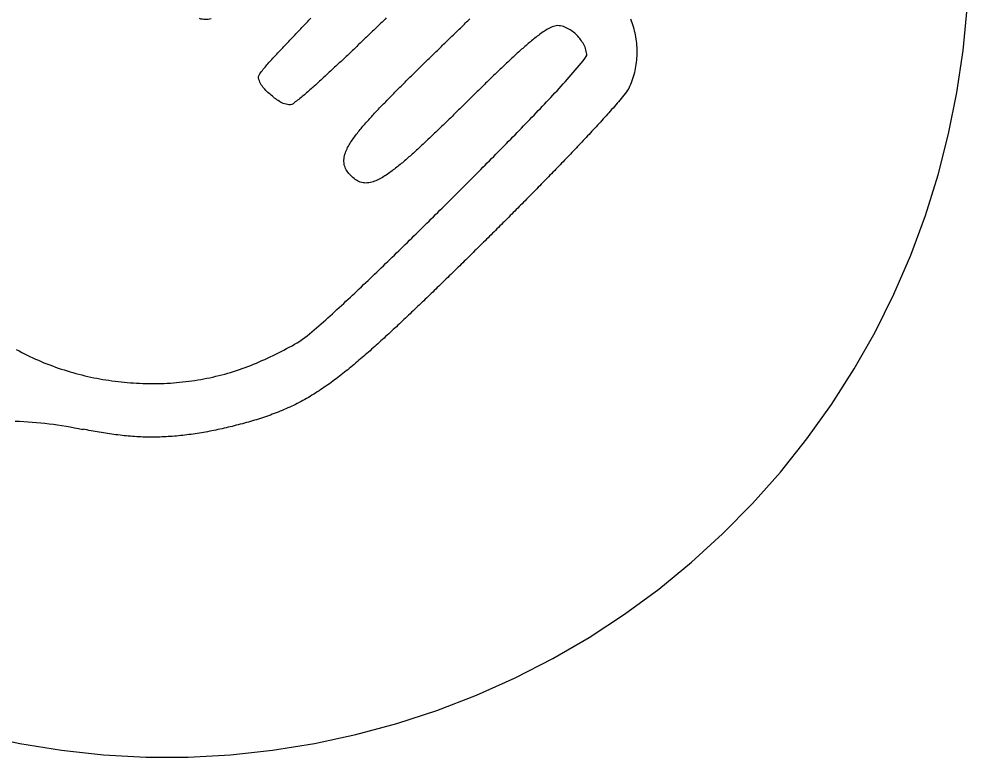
# Model space of a CAD drawing. Extents: x 94.2 to 110.9, y 183.9 to 225.2.
# Drawn here: x 106.144 to 110.875, y 183.947 to 187.63 of the extents above; entities that cross this region are included whole.
import ezdxf

# ---------------------------------------------------------------- set-up
doc = ezdxf.new("R2010")
doc.units = 0
doc.layers.add('CALQUE_1', color=7, linetype='CONTINUOUS')

msp = doc.modelspace()

# ---------------------------------------------------------------- linework, layer by layer
at = {"layer": 'CALQUE_1', "color": 7}
for points in [[(105.9413, 184.0587), (106.1479, 184.0143), (106.3565, 183.9808), (106.5666, 183.9583), (106.7775, 183.947), (106.9887, 183.947), (107.1996, 183.9583), (107.4096, 183.9808), (107.6182, 184.0144), (107.8248, 184.0588), (108.0288, 184.1138), (108.2296, 184.1795), (108.4266, 184.2555), (108.6194, 184.3417), (108.8072, 184.438), (108.9896, 184.5442), (109.166, 184.66), (109.336, 184.785), (109.4992, 184.9189), (109.6552, 185.0611), (109.8035, 185.2113), (109.9438, 185.3691), (110.0756, 185.5341), (110.1984, 185.7058), (110.312, 185.8838), (110.4158, 186.0678), (110.5097, 186.2571), (110.5934, 186.4512), (110.6669, 186.6495), (110.7299, 186.8513), (110.7824, 187.0561), (110.8241, 187.2632), (110.8549, 187.4721), (110.8746, 187.6821)], [(109.1946, 187.6311), (109.1986, 187.6213), (109.2023, 187.6115), (109.2057, 187.6015), (109.2089, 187.5915), (109.2118, 187.5813), (109.2145, 187.5712), (109.2169, 187.5609), (109.2191, 187.5506), (109.221, 187.5402), (109.2226, 187.5298), (109.224, 187.5193), (109.2252, 187.5088), (109.226, 187.4983), (109.2267, 187.4878), (109.2271, 187.4772), (109.2272, 187.4666), (109.2271, 187.4561), (109.2267, 187.4455), (109.226, 187.435), (109.2252, 187.4244), (109.224, 187.4139), (109.2226, 187.4034), (109.221, 187.393), (109.2191, 187.3826), (109.217, 187.3723), (109.2146, 187.362), (109.212, 187.3518), (109.2091, 187.3417), (109.206, 187.3316), (109.2026, 187.3217), (109.199, 187.3118), (109.1952, 187.3021), (109.1911, 187.2924), (109.1866, 187.2829), (109.1812, 187.2741), (109.175, 187.2656), (109.1686, 187.2573), (109.1622, 187.2491), (109.1556, 187.241), (109.149, 187.2329), (109.1423, 187.2249), (109.1356, 187.2169), (109.1288, 187.2089), (109.1219, 187.201), (109.1151, 187.1932), (109.1082, 187.1853), (109.1012, 187.1775), (109.0943, 187.1697), (109.0873, 187.1619), (109.0804, 187.1541), (109.0734, 187.1463), (109.0664, 187.1385), (109.0594, 187.1308), (109.0523, 187.1231), (109.0453, 187.1153), (109.0382, 187.1076), (109.0312, 187.0999), (109.0241, 187.0922), (109.017, 187.0846), (109.0099, 187.0769), (109.0028, 187.0692), (108.9957, 187.0616), (108.9885, 187.0539), (108.9814, 187.0463), (108.9743, 187.0387), (108.9671, 187.0311), (108.9599, 187.0235), (108.9528, 187.0159), (108.9456, 187.0083), (108.9384, 187.0007), (108.9312, 186.9931), (108.924, 186.9855), (108.9168, 186.978), (108.9096, 186.9704), (108.9024, 186.9628), (108.8952, 186.9553), (108.8879, 186.9477), (108.8807, 186.9402), (108.8735, 186.9326), (108.8662, 186.9251), (108.859, 186.9176), (108.8517, 186.91), (108.8445, 186.9025), (108.8372, 186.895), (108.83, 186.8875), (108.8227, 186.88), (108.8154, 186.8725), (108.8081, 186.865), (108.8009, 186.8575), (108.7936, 186.85), (108.7863, 186.8425), (108.779, 186.835), (108.7717, 186.8275), (108.7644, 186.82), (108.7571, 186.8125), (108.7498, 186.8051), (108.7425, 186.7976), (108.7352, 186.7901), (108.7279, 186.7827), (108.7206, 186.7752), (108.7133, 186.7677), (108.7059, 186.7603), (108.6986, 186.7528), (108.6913, 186.7454), (108.6839, 186.7379), (108.6766, 186.7305), (108.6693, 186.7231), (108.6619, 186.7156), (108.6546, 186.7082), (108.6472, 186.7008), (108.6399, 186.6934), (108.6325, 186.6859), (108.6251, 186.6785), (108.6178, 186.6711), (108.6104, 186.6637), (108.603, 186.6563), (108.5956, 186.6489), (108.5883, 186.6415), (108.5809, 186.6341), (108.5735, 186.6267), (108.5661, 186.6193), (108.5587, 186.6119), (108.5513, 186.6046), (108.5439, 186.5972), (108.5365, 186.5898), (108.5291, 186.5824), (108.5217, 186.5751), (108.5143, 186.5677), (108.5069, 186.5603), (108.4994, 186.553), (108.492, 186.5456), (108.4846, 186.5382), (108.4772, 186.5309), (108.4698, 186.5235), (108.4623, 186.5162), (108.4549, 186.5088), (108.4475, 186.5015), (108.4401, 186.4941), (108.4326, 186.4868), (108.4252, 186.4794), (108.4178, 186.4721), (108.4103, 186.4647), (108.4029, 186.4574), (108.3954, 186.4501), (108.388, 186.4427), (108.3806, 186.4354), (108.3731, 186.4281), (108.3657, 186.4207), (108.3582, 186.4134), (108.3508, 186.4061), (108.3433, 186.3987), (108.3358, 186.3914), (108.3284, 186.3841), (108.3209, 186.3768), (108.3134, 186.3695), (108.306, 186.3622), (108.2985, 186.3549), (108.291, 186.3476), (108.2836, 186.3403), (108.2761, 186.333), (108.2686, 186.3257), (108.2611, 186.3184), (108.2536, 186.3111), (108.2461, 186.3038), (108.2386, 186.2965), (108.2311, 186.2892), (108.2236, 186.282), (108.2161, 186.2747), (108.2086, 186.2674), (108.2011, 186.2602), (108.1936, 186.2529), (108.1861, 186.2456), (108.1785, 186.2384), (108.171, 186.2311), (108.1635, 186.2239), (108.156, 186.2166), (108.1484, 186.2094), (108.1409, 186.2022), (108.1333, 186.1949), (108.1258, 186.1877), (108.1182, 186.1805), (108.1107, 186.1733), (108.1031, 186.1661), (108.0955, 186.1589), (108.088, 186.1517), (108.0804, 186.1445), (108.0728, 186.1373), (108.0652, 186.1301), (108.0576, 186.1229), (108.05, 186.1158), (108.0424, 186.1086), (108.0348, 186.1014), (108.0271, 186.0943), (108.0195, 186.0872), (108.0118, 186.0801), (108.0042, 186.0729), (107.9965, 186.0658), (107.9888, 186.0588), (107.9811, 186.0517), (107.9734, 186.0446), (107.9657, 186.0376), (107.958, 186.0305), (107.9503, 186.0235), (107.9425, 186.0165), (107.9348, 186.0095), (107.927, 186.0025), (107.9192, 185.9955), (107.9114, 185.9886), (107.9036, 185.9816), (107.8958, 185.9747), (107.8879, 185.9678), (107.8801, 185.9609), (107.8722, 185.954), (107.8643, 185.9471), (107.8564, 185.9403), (107.8485, 185.9335), (107.8405, 185.9267), (107.8326, 185.9199), (107.8246, 185.9132), (107.8166, 185.9065), (107.8085, 185.8998), (107.8005, 185.8931), (107.7924, 185.8865), (107.7843, 185.8799), (107.7761, 185.8734), (107.768, 185.8668), (107.7597, 185.8604), (107.7515, 185.8539), (107.7432, 185.8475), (107.735, 185.8412), (107.7266, 185.8348), (107.7183, 185.8286), (107.7098, 185.8223), (107.7014, 185.8162), (107.6929, 185.81), (107.6844, 185.8039), (107.6758, 185.7979), (107.6673, 185.792), (107.6586, 185.786), (107.6499, 185.7802), (107.6412, 185.7744), (107.6324, 185.7687), (107.6236, 185.7631), (107.6148, 185.7575), (107.6059, 185.752), (107.5969, 185.7466), (107.5879, 185.7413), (107.5789, 185.736), (107.5698, 185.7309), (107.5606, 185.7258), (107.5514, 185.7208), (107.5422, 185.716), (107.5329, 185.7112), (107.5236, 185.7065), (107.5142, 185.7019), (107.5047, 185.6974), (107.4952, 185.693), (107.4857, 185.6887), (107.4761, 185.6845), (107.4665, 185.6804), (107.4569, 185.6763), (107.4472, 185.6724), (107.4375, 185.6685), (107.4277, 185.6647), (107.418, 185.6609), (107.4082, 185.6573), (107.3983, 185.6537), (107.3885, 185.6501), (107.3786, 185.6467), (107.3687, 185.6433), (107.3588, 185.64), (107.3489, 185.6367), (107.3389, 185.6336), (107.3289, 185.6304), (107.3189, 185.6274), (107.3089, 185.6244), (107.2989, 185.6214), (107.2889, 185.6185), (107.2788, 185.6157), (107.2687, 185.6129), (107.2586, 185.6101), (107.2485, 185.6074), (107.2384, 185.6048), (107.2283, 185.6022), (107.2182, 185.5996), (107.208, 185.5971), (107.1978, 185.5947), (107.1877, 185.5922), (107.1775, 185.5899), (107.1673, 185.5875), (107.1571, 185.5852), (107.1469, 185.583), (107.1366, 185.5808), (107.1264, 185.5786), (107.1162, 185.5765), (107.1059, 185.5745), (107.0956, 185.5725), (107.0854, 185.5705), (107.0751, 185.5687), (107.0648, 185.5668), (107.0545, 185.5651), (107.0442, 185.5634), (107.0338, 185.5617), (107.0235, 185.5601), (107.0132, 185.5586), (107.0028, 185.5571), (106.9924, 185.5558), (106.9821, 185.5544), (106.9717, 185.5532), (106.9613, 185.552), (106.9509, 185.5509), (106.9405, 185.5498), (106.93, 185.5489), (106.9196, 185.548), (106.9092, 185.5471), (106.8987, 185.5464), (106.8883, 185.5457), (106.8778, 185.5451), (106.8674, 185.5446), (106.8569, 185.5442), (106.8464, 185.5438), (106.836, 185.5436), (106.8255, 185.5434), (106.815, 185.5432), (106.8046, 185.5432), (106.7941, 185.5433), (106.7836, 185.5434), (106.7732, 185.5436), (106.7627, 185.5439), (106.7523, 185.5443), (106.7418, 185.5448), (106.7314, 185.5453), (106.721, 185.546), (106.7105, 185.5467), (106.7001, 185.5475), (106.6897, 185.5484), (106.6793, 185.5494), (106.6689, 185.5505), (106.6586, 185.5516), (106.6482, 185.5528), (106.6378, 185.5541), (106.6275, 185.5555), (106.6171, 185.5569), (106.6068, 185.5583), (106.5964, 185.5599), (106.5861, 185.5614), (106.5758, 185.563), (106.5654, 185.5647), (106.5551, 185.5664), (106.5448, 185.5681), (106.5345, 185.5698), (106.5242, 185.5716), (106.5139, 185.5734), (106.5035, 185.5752), (106.4932, 185.5771), (106.4829, 185.5789), (106.4726, 185.5808), (106.4623, 185.5826)], [(107.1023, 187.6307), (107.0955, 187.6281), (107.0884, 187.6268), (107.0811, 187.6264), (107.0738, 187.6266), (107.0665, 187.6271), (107.0592, 187.6281), (107.052, 187.6295), (107.0449, 187.6314)], [(107.9764, 187.6347), (107.9712, 187.6296), (107.966, 187.6245), (107.9608, 187.6194), (107.9556, 187.6144), (107.9504, 187.6093), (107.9452, 187.6042), (107.94, 187.5992), (107.9348, 187.5941), (107.9296, 187.589), (107.9243, 187.584), (107.9191, 187.5789), (107.9139, 187.5739), (107.9087, 187.5688), (107.9035, 187.5638), (107.8982, 187.5587), (107.893, 187.5537), (107.8878, 187.5486), (107.8825, 187.5436), (107.8773, 187.5385), (107.872, 187.5335), (107.8668, 187.5285), (107.8616, 187.5234), (107.8563, 187.5184), (107.8511, 187.5134), (107.8458, 187.5084), (107.8406, 187.5034), (107.8353, 187.4983), (107.83, 187.4933), (107.8248, 187.4883), (107.8195, 187.4833), (107.8142, 187.4783), (107.809, 187.4733), (107.8037, 187.4683), (107.7984, 187.4633), (107.7932, 187.4583), (107.7879, 187.4533), (107.7826, 187.4483), (107.7773, 187.4433), (107.772, 187.4383), (107.7667, 187.4333), (107.7614, 187.4284), (107.7561, 187.4234), (107.7509, 187.4184), (107.7456, 187.4134), (107.7403, 187.4085), (107.7349, 187.4035), (107.7296, 187.3985), (107.7243, 187.3936), (107.719, 187.3886), (107.7137, 187.3837), (107.7084, 187.3787), (107.7031, 187.3738), (107.6977, 187.3688), (107.6924, 187.3639), (107.6871, 187.3589), (107.6817, 187.354), (107.6764, 187.3491), (107.6711, 187.3441), (107.6657, 187.3392), (107.6604, 187.3343), (107.655, 187.3294), (107.6497, 187.3245), (107.6443, 187.3196), (107.6389, 187.3147), (107.6335, 187.3098), (107.6282, 187.3049), (107.6228, 187.3), (107.6174, 187.2951), (107.612, 187.2903), (107.6066, 187.2854), (107.6012, 187.2806), (107.5958, 187.2757), (107.5903, 187.2709), (107.5849, 187.2661), (107.5794, 187.2613), (107.574, 187.2565), (107.5684, 187.2518), (107.5629, 187.2471), (107.5573, 187.2424), (107.5517, 187.2378), (107.546, 187.2333), (107.5403, 187.2288), (107.5346, 187.2243), (107.5288, 187.2199), (107.5229, 187.2156), (107.5169, 187.2115), (107.5115, 187.2067), (107.5051, 187.2033), (107.4984, 187.2012), (107.4911, 187.2014), (107.4839, 187.2024), (107.4767, 187.2039), (107.4697, 187.206), (107.4629, 187.2086), (107.4562, 187.2116), (107.4497, 187.2149), (107.4434, 187.2186), (107.4373, 187.2225), (107.4313, 187.2266), (107.4254, 187.2309), (107.4196, 187.2353), (107.4139, 187.2398), (107.4083, 187.2444), (107.4027, 187.2491), (107.3972, 187.2538), (107.3918, 187.2587), (107.3864, 187.2635), (107.3811, 187.2685), (107.3759, 187.2736), (107.3708, 187.2788), (107.366, 187.2842), (107.3614, 187.2898), (107.3571, 187.2957), (107.353, 187.3018), (107.3494, 187.3081), (107.3463, 187.3145), (107.3437, 187.3213), (107.3411, 187.3283), (107.3392, 187.3356), (107.34, 187.3427), (107.3417, 187.3496), (107.3451, 187.356), (107.3494, 187.3618), (107.3538, 187.3675), (107.3584, 187.3732), (107.363, 187.3788), (107.3676, 187.3844), (107.3722, 187.39), (107.3769, 187.3956), (107.3816, 187.4011), (107.3864, 187.4066), (107.3912, 187.4121), (107.396, 187.4175), (107.4009, 187.4229), (107.4058, 187.4283), (107.4107, 187.4336), (107.4156, 187.439), (107.4206, 187.4443), (107.4255, 187.4496), (107.4305, 187.4549), (107.4355, 187.4602), (107.4404, 187.4655), (107.4454, 187.4708), (107.4504, 187.4761), (107.4554, 187.4813), (107.4604, 187.4866), (107.4654, 187.4919), (107.4704, 187.4972), (107.4754, 187.5024), (107.4804, 187.5077), (107.4854, 187.513), (107.4905, 187.5182), (107.4955, 187.5235), (107.5005, 187.5288), (107.5055, 187.534), (107.5105, 187.5393), (107.5155, 187.5445), (107.5205, 187.5498), (107.5255, 187.5551), (107.5306, 187.5603), (107.5356, 187.5656), (107.5406, 187.5708), (107.5456, 187.5761), (107.5507, 187.5813), (107.5557, 187.5866), (107.5607, 187.5918), (107.5657, 187.5971), (107.5708, 187.6023), (107.5758, 187.6076), (107.5808, 187.6128), (107.5859, 187.618), (107.5909, 187.6233), (107.5959, 187.6285), (107.601, 187.6338)], [(108.9778, 187.4464), (108.9768, 187.4537), (108.9758, 187.4609), (108.9745, 187.4681), (108.9729, 187.4752), (108.971, 187.4821), (108.9685, 187.4889), (108.9656, 187.4956), (108.9624, 187.5021), (108.9588, 187.5085), (108.955, 187.5148), (108.9509, 187.5209), (108.9467, 187.5268), (108.9423, 187.5326), (108.9376, 187.5382), (108.9328, 187.5436), (108.9278, 187.5488), (108.9226, 187.5539), (108.9171, 187.5588), (108.9115, 187.5634), (108.9057, 187.5679), (108.8998, 187.572), (108.8937, 187.576), (108.8874, 187.5797), (108.881, 187.583), (108.8744, 187.5862), (108.8677, 187.589), (108.8608, 187.5915), (108.8537, 187.5937), (108.8466, 187.5953), (108.8393, 187.5963), (108.8321, 187.5966), (108.8249, 187.596), (108.8178, 187.5947), (108.8107, 187.5926), (108.8038, 187.5901), (108.7971, 187.5872), (108.7905, 187.584), (108.7841, 187.5806), (108.7778, 187.577), (108.7716, 187.5731), (108.7656, 187.5692), (108.7595, 187.5651), (108.7536, 187.5609), (108.7476, 187.5567), (108.7418, 187.5524), (108.7359, 187.5481), (108.7301, 187.5437), (108.7244, 187.5393), (108.7187, 187.5348), (108.713, 187.5302), (108.7073, 187.5257), (108.7017, 187.521), (108.6961, 187.5164), (108.6906, 187.5117), (108.685, 187.507), (108.6795, 187.5023), (108.674, 187.4976), (108.6685, 187.4928), (108.663, 187.488), (108.6576, 187.4832), (108.6522, 187.4784), (108.6467, 187.4735), (108.6413, 187.4687), (108.636, 187.4638), (108.6306, 187.4589), (108.6252, 187.454), (108.6199, 187.4491), (108.6145, 187.4441), (108.6092, 187.4392), (108.6039, 187.4343), (108.5985, 187.4293), (108.5932, 187.4244), (108.5879, 187.4194), (108.5826, 187.4144), (108.5773, 187.4094), (108.572, 187.4045), (108.5667, 187.3995), (108.5615, 187.3945), (108.5562, 187.3895), (108.5509, 187.3845), (108.5457, 187.3794), (108.5404, 187.3744), (108.5352, 187.3694), (108.5299, 187.3644), (108.5247, 187.3593), (108.5195, 187.3543), (108.5142, 187.3492), (108.509, 187.3442), (108.5038, 187.3391), (108.4986, 187.3341), (108.4934, 187.329), (108.4881, 187.3239), (108.4829, 187.3189), (108.4777, 187.3138), (108.4725, 187.3087), (108.4673, 187.3036), (108.4621, 187.2986), (108.457, 187.2935), (108.4518, 187.2884), (108.4466, 187.2833), (108.4414, 187.2782), (108.4362, 187.2731), (108.431, 187.268), (108.4258, 187.2629), (108.4207, 187.2578), (108.4155, 187.2527), (108.4103, 187.2476), (108.4051, 187.2425), (108.4, 187.2374), (108.3948, 187.2323), (108.3896, 187.2272), (108.3845, 187.2221), (108.3793, 187.217), (108.3741, 187.2119), (108.3689, 187.2068), (108.3638, 187.2017), (108.3586, 187.1966), (108.3534, 187.1915), (108.3482, 187.1864), (108.3431, 187.1813), (108.3379, 187.1762), (108.3327, 187.1711), (108.3275, 187.166), (108.3224, 187.1609), (108.3172, 187.1558), (108.312, 187.1507), (108.3068, 187.1456), (108.3016, 187.1405), (108.2964, 187.1354), (108.2912, 187.1303), (108.2861, 187.1252), (108.2809, 187.1201), (108.2757, 187.1151), (108.2705, 187.11), (108.2652, 187.1049), (108.26, 187.0999), (108.2548, 187.0948), (108.2496, 187.0897), (108.2444, 187.0847), (108.2392, 187.0796), (108.2339, 187.0746), (108.2287, 187.0696), (108.2234, 187.0645), (108.2182, 187.0595), (108.2129, 187.0545), (108.2077, 187.0495), (108.2024, 187.0444), (108.1972, 187.0394), (108.1919, 187.0344), (108.1866, 187.0294), (108.1813, 187.0245), (108.176, 187.0195), (108.1707, 187.0145), (108.1654, 187.0095), (108.1601, 187.0046), (108.1548, 186.9996), (108.1495, 186.9947), (108.1441, 186.9898), (108.1388, 186.9849), (108.1334, 186.98), (108.128, 186.9751), (108.1226, 186.9702), (108.1172, 186.9653), (108.1118, 186.9605), (108.1064, 186.9556), (108.101, 186.9508), (108.0955, 186.946), (108.0901, 186.9412), (108.0846, 186.9364), (108.0791, 186.9317), (108.0736, 186.9269), (108.0681, 186.9222), (108.0625, 186.9174), (108.057, 186.9128), (108.0514, 186.9081), (108.0458, 186.9034), (108.0402, 186.8988), (108.0345, 186.8942), (108.0288, 186.8897), (108.0231, 186.8852), (108.0174, 186.8807), (108.0116, 186.8763), (108.0058, 186.872), (107.9999, 186.8677), (107.994, 186.8634), (107.9881, 186.8593), (107.9821, 186.8552), (107.976, 186.8511), (107.9699, 186.8471), (107.9638, 186.8433), (107.9576, 186.8395), (107.9513, 186.8358), (107.9449, 186.8323), (107.9385, 186.8289), (107.9319, 186.8258), (107.9253, 186.8228), (107.9186, 186.8201), (107.9117, 186.8176), (107.9047, 186.8155), (107.8977, 186.8137), (107.8905, 186.8123), (107.8833, 186.8115), (107.876, 186.8111), (107.8687, 186.8114), (107.8615, 186.8123), (107.8543, 186.8137), (107.8473, 186.8158), (107.8405, 186.8184), (107.834, 186.8216), (107.8276, 186.8252), (107.8216, 186.8292), (107.8158, 186.8336), (107.8102, 186.8383), (107.8048, 186.8433), (107.7997, 186.8484), (107.7947, 186.8537), (107.7899, 186.8592), (107.7855, 186.8649), (107.7813, 186.8709), (107.7774, 186.8771), (107.774, 186.8835), (107.7711, 186.8902), (107.7688, 186.8971), (107.767, 186.9042), (107.7659, 186.9114), (107.7654, 186.9187), (107.7654, 186.926), (107.7659, 186.9333), (107.7669, 186.9405), (107.7684, 186.9476), (107.7703, 186.9547), (107.7725, 186.9616), (107.775, 186.9684), (107.7778, 186.9752), (107.7808, 186.9818), (107.7841, 186.9883), (107.7875, 186.9947), (107.7911, 187.001), (107.7948, 187.0073), (107.7987, 187.0134), (107.8027, 187.0195), (107.8067, 187.0255), (107.8109, 187.0315), (107.8151, 187.0374), (107.8194, 187.0433), (107.8238, 187.0491), (107.8282, 187.0549), (107.8326, 187.0606), (107.8371, 187.0663), (107.8417, 187.072), (107.8463, 187.0776), (107.8509, 187.0832), (107.8556, 187.0888), (107.8603, 187.0943), (107.865, 187.0999), (107.8698, 187.1053), (107.8746, 187.1108), (107.8794, 187.1163), (107.8843, 187.1217), (107.8892, 187.1271), (107.894, 187.1325), (107.899, 187.1378), (107.9039, 187.1432), (107.9088, 187.1485), (107.9138, 187.1539), (107.9187, 187.1592), (107.9237, 187.1645), (107.9287, 187.1698), (107.9336, 187.1751), (107.9386, 187.1804), (107.9436, 187.1857), (107.9486, 187.1909), (107.9537, 187.1962), (107.9587, 187.2014), (107.9637, 187.2067), (107.9688, 187.2119), (107.9738, 187.2171), (107.9789, 187.2224), (107.9839, 187.2276), (107.989, 187.2328), (107.9941, 187.238), (107.9992, 187.2432), (108.0043, 187.2484), (108.0094, 187.2535), (108.0145, 187.2587), (108.0196, 187.2639), (108.0247, 187.269), (108.0298, 187.2742), (108.0349, 187.2793), (108.04, 187.2845), (108.0452, 187.2896), (108.0503, 187.2948), (108.0554, 187.2999), (108.0606, 187.3051), (108.0657, 187.3102), (108.0709, 187.3153), (108.076, 187.3204), (108.0812, 187.3256), (108.0863, 187.3307), (108.0915, 187.3358), (108.0967, 187.3409), (108.1018, 187.346), (108.107, 187.3511), (108.1122, 187.3562), (108.1173, 187.3613), (108.1225, 187.3664), (108.1277, 187.3715), (108.1329, 187.3766), (108.1381, 187.3817), (108.1432, 187.3868), (108.1484, 187.3919), (108.1536, 187.397), (108.1588, 187.4021), (108.164, 187.4071), (108.1692, 187.4122), (108.1744, 187.4173), (108.1796, 187.4224), (108.1848, 187.4275), (108.19, 187.4325), (108.1952, 187.4376), (108.2004, 187.4427), (108.2056, 187.4477), (108.2108, 187.4528), (108.216, 187.4579), (108.2213, 187.4629), (108.2265, 187.468), (108.2317, 187.4731), (108.2369, 187.4781), (108.2421, 187.4832), (108.2473, 187.4883), (108.2525, 187.4933), (108.2578, 187.4984), (108.263, 187.5035), (108.2682, 187.5085), (108.2734, 187.5136), (108.2786, 187.5186), (108.2838, 187.5237), (108.289, 187.5288), (108.2943, 187.5338), (108.2995, 187.5389), (108.3047, 187.5439), (108.3099, 187.549), (108.3151, 187.5541), (108.3203, 187.5591), (108.3256, 187.5642), (108.3308, 187.5693), (108.336, 187.5743), (108.3412, 187.5794), (108.3464, 187.5844), (108.3516, 187.5895), (108.3568, 187.5946), (108.362, 187.5996), (108.3672, 187.6047), (108.3725, 187.6098), (108.3777, 187.6148), (108.3829, 187.6199), (108.3881, 187.625), (108.3933, 187.6301)], [(106.1307, 185.9803), (106.1442, 185.9731), (106.1577, 185.966), (106.1714, 185.959), (106.1851, 185.9522), (106.1989, 185.9456), (106.2127, 185.9391), (106.2267, 185.9328), (106.2407, 185.9266), (106.2547, 185.9206), (106.2689, 185.9148), (106.283, 185.9091), (106.2973, 185.9036), (106.3116, 185.8983), (106.326, 185.8931), (106.3404, 185.888), (106.3549, 185.8832), (106.3694, 185.8784), (106.384, 185.8739), (106.3987, 185.8695), (106.4134, 185.8652), (106.4281, 185.8612), (106.4429, 185.8572), (106.4577, 185.8535), (106.4726, 185.8499), (106.4875, 185.8464), (106.5025, 185.8431), (106.5175, 185.84), (106.5325, 185.837), (106.5476, 185.8342), (106.5627, 185.8315), (106.5778, 185.829), (106.593, 185.8267), (106.6082, 185.8245), (106.6234, 185.8225), (106.6386, 185.8206), (106.6539, 185.8189), (106.6692, 185.8173), (106.6845, 185.8159), (106.6999, 185.8147), (106.7152, 185.8136), (106.7305, 185.8127), (106.7459, 185.8119), (106.7613, 185.8113), (106.7767, 185.8109), (106.792, 185.8106), (106.8074, 185.8105), (106.8228, 185.8105), (106.8382, 185.8108), (106.8535, 185.8111), (106.8689, 185.8117), (106.8843, 185.8124), (106.8996, 185.8133), (106.9149, 185.8143), (106.9302, 185.8155), (106.9455, 185.8169), (106.9608, 185.8184), (106.976, 185.8202), (106.9912, 185.822), (107.0064, 185.8241), (107.0216, 185.8263), (107.0367, 185.8287), (107.0518, 185.8313), (107.0668, 185.834), (107.0818, 185.8369), (107.0968, 185.84), (107.1117, 185.8433), (107.1266, 185.8467), (107.1414, 185.8503), (107.1562, 185.8541), (107.1709, 185.858), (107.1856, 185.8621), (107.2002, 185.8664), (107.2148, 185.8709), (107.2292, 185.8756), (107.2437, 185.8804), (107.258, 185.8854), (107.2723, 185.8906), (107.2865, 185.896), (107.3007, 185.9015), (107.3148, 185.9072), (107.3288, 185.913), (107.3427, 185.919), (107.3566, 185.9251), (107.3705, 185.9313), (107.3842, 185.9377), (107.398, 185.9442), (107.4117, 185.9508), (107.4253, 185.9574), (107.4389, 185.9642), (107.4525, 185.971), (107.4661, 185.9779), (107.4796, 185.9849), (107.493, 185.992), (107.5064, 185.9993), (107.5196, 186.0068), (107.5326, 186.0146), (107.5454, 186.0228), (107.558, 186.0313), (107.5702, 186.0402), (107.5823, 186.0495), (107.5941, 186.059), (107.6058, 186.0688), (107.6174, 186.0786), (107.6289, 186.0885), (107.6404, 186.0985), (107.6518, 186.1085), (107.6632, 186.1186), (107.6745, 186.1287), (107.6858, 186.1388), (107.6971, 186.149), (107.7083, 186.1592), (107.7195, 186.1694), (107.7307, 186.1797), (107.7419, 186.19), (107.7531, 186.2003), (107.7642, 186.2106), (107.7753, 186.2209), (107.7864, 186.2313), (107.7975, 186.2417), (107.8086, 186.252), (107.8197, 186.2624), (107.8307, 186.2729), (107.8418, 186.2833), (107.8528, 186.2937), (107.8638, 186.3042), (107.8748, 186.3147), (107.8858, 186.3251), (107.8968, 186.3356), (107.9078, 186.3461), (107.9187, 186.3566), (107.9297, 186.3671), (107.9407, 186.3777), (107.9516, 186.3882), (107.9625, 186.3987), (107.9735, 186.4093), (107.9844, 186.4198), (107.9953, 186.4304), (108.0062, 186.441), (108.0171, 186.4516), (108.028, 186.4621), (108.0389, 186.4727), (108.0497, 186.4833), (108.0606, 186.4939), (108.0715, 186.5045), (108.0823, 186.5151), (108.0932, 186.5258), (108.1041, 186.5364), (108.1149, 186.547), (108.1257, 186.5577), (108.1366, 186.5683), (108.1474, 186.579), (108.1582, 186.5896), (108.169, 186.6003), (108.1798, 186.6109), (108.1906, 186.6216), (108.2014, 186.6323), (108.2122, 186.643), (108.223, 186.6537), (108.2338, 186.6644), (108.2446, 186.6751), (108.2554, 186.6858), (108.2661, 186.6965), (108.2769, 186.7072), (108.2877, 186.7179), (108.2984, 186.7286), (108.3092, 186.7393), (108.3199, 186.7501), (108.3307, 186.7608), (108.3414, 186.7715), (108.3521, 186.7823), (108.3629, 186.793), (108.3736, 186.8038), (108.3843, 186.8145), (108.395, 186.8253), (108.4058, 186.8361), (108.4165, 186.8468), (108.4272, 186.8576), (108.4379, 186.8684), (108.4486, 186.8791), (108.4593, 186.8899), (108.47, 186.9007), (108.4807, 186.9115), (108.4913, 186.9223), (108.502, 186.9331), (108.5127, 186.9439), (108.5234, 186.9547), (108.534, 186.9655), (108.5447, 186.9763), (108.5553, 186.9872), (108.566, 186.998), (108.5766, 187.0088), (108.5873, 187.0197), (108.5979, 187.0305), (108.6085, 187.0414), (108.6191, 187.0522), (108.6297, 187.0631), (108.6403, 187.074), (108.6509, 187.0849), (108.6615, 187.0958), (108.672, 187.1067), (108.6826, 187.1176), (108.6932, 187.1285), (108.7037, 187.1395), (108.7142, 187.1504), (108.7247, 187.1614), (108.7352, 187.1724), (108.7457, 187.1834), (108.7561, 187.1944), (108.7666, 187.2054), (108.777, 187.2164), (108.7874, 187.2275), (108.7978, 187.2386), (108.8082, 187.2497), (108.8185, 187.2608), (108.8288, 187.272), (108.8391, 187.2832), (108.8493, 187.2944), (108.8595, 187.3057), (108.8697, 187.3169), (108.8798, 187.3283), (108.8899, 187.3396), (108.9, 187.351), (108.91, 187.3624), (108.9199, 187.3739), (108.9298, 187.3854), (108.9395, 187.397), (108.9492, 187.4088), (108.9585, 187.4208), (108.9678, 187.4328), (108.9757, 187.4457)], [(108.9757, 187.4457), (108.9778, 187.4464)], [(106.4623, 185.5805), (106.4415, 185.5845), (106.4206, 185.5885), (106.3997, 185.5923), (106.3788, 185.5961), (106.3579, 185.5996), (106.3369, 185.6029), (106.3159, 185.606), (106.2949, 185.6088), (106.2738, 185.6113), (106.2527, 185.6135), (106.2315, 185.6154), (106.2104, 185.6169), (106.1892, 185.6182), (106.168, 185.6194), (106.1468, 185.6206), (106.1256, 185.6219)], [(106.4623, 185.5826), (106.4623, 185.5805)]]:
    msp.add_lwpolyline(points, dxfattribs=at)

doc.saveas('drawing.dxf')
